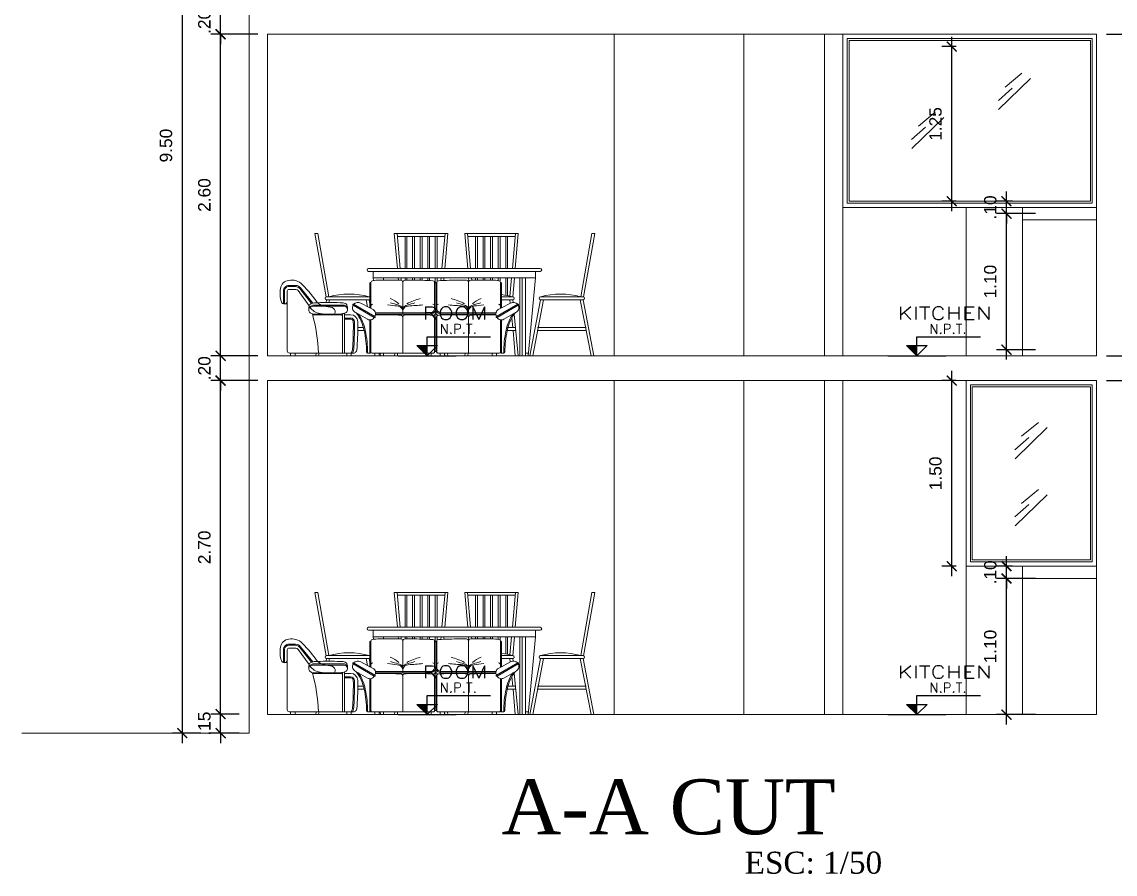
# Model space of a CAD drawing. Header units: millimetres. Extents: x -59 to 123, y 54 to 155.
# Drawn here: x 15.81 to 24.65, y 141.32 to 148.21 of the extents above; entities that cross this region are included whole.
import ezdxf
from ezdxf.enums import TextEntityAlignment as Align

# ---------------------------------------------------------------- set-up
doc = ezdxf.new("R2010")
doc.units = ezdxf.units.MM
doc.linetypes.add('ACAD_ISO02W100', pattern=[15, 12, -3])
doc.linetypes.add('CONTINUA', pattern=[0])
doc.layers.get('0').update_dxf_attribs({"lineweight": 9})
doc.layers.get('Defpoints').update_dxf_attribs({"lineweight": 0})
for name, color, linetype in [('A-COT', 8, 'Continuous'), ('A-TEX 010', 7, 'Continuous'), ('COSS', 9, 'Continuous'), ('TEXTO', 2, 'Continuous')]:
    doc.layers.add(name, color=color, linetype=linetype)
for name, color, linetype, lineweight in [('COTAS', 8, 'Continuous', 5), ('EJES', 6, 'ACAD_ISO02W100', 5), ('murobajo', 7, 'Continuous', 30), ('MUROS', 7, 'Continuous', 80)]:
    doc.layers.add(name, color=color, linetype=linetype, lineweight=lineweight)
doc.styles.add('1000-NOTAS', font='romans.shx', dxfattribs={"height": 2})
doc.styles.add('ROMANS', font='ROMANS.SHX', dxfattribs={"width": 1.35, "height": 0.29})
doc.styles.get("Standard").update_dxf_attribs({"font": 'arial.ttf'})
doc.styles.add('style1', font='arial.ttf', dxfattribs={"height": 0.1})
doc.dimstyles.new('luis1', dxfattribs={"dimtxt": 0.1, "dimasz": 0.08, "dimexe": 0.08, "dimexo": 0.08, "dimgap": 0.08, "dimtad": 2, "dimzin": 4, "dimdsep": 46, "dimtxsty": 'style1', "dimblk": 'ARCHTICK', "dimcen": 2, "dimdle": 0.08, "dimclrd": 256, "dimclre": 256, "dimclrt": 256, "dimadec": 0, "dimazin": 1, "dimtfac": 1, "dimtix": 1, "dimtmove": 0, "dimatfit": 3, "dimfxl": 1, "dimtolj": 1, "dimarcsym": 0})

# ---------------------------------------------------------------- blocks, each defined once
blk = doc.blocks.new('1-2')
for p, q in [((195.9452, 36.9758), (195.9452, 36.7646)), ((196.2023, 36.9758), (196.2023, 36.7203)), ((196.4684, 36.9668), (196.4684, 36.4225)), ((196.4684, 36.9668), (196.4684, 36.4225)), ((196.4684, 36.9668), (196.4684, 36.4225)), ((196.4684, 36.9668), (196.4684, 36.4225)), ((196.7345, 36.9758), (196.7345, 36.7203)), ((196.9915, 36.9758), (196.9915, 36.7646)), ((195.9724, 36.6926), (195.8009, 36.7916)), ((195.9769, 36.7004), (195.8054, 36.7994)), ((196.9599, 36.7004), (197.1313, 36.7994)), ((196.9644, 36.6926), (197.1358, 36.7916)), ((197.6676, 36.8209), (197.6679, 36.8209)), ((197.6676, 36.8164), (197.6693, 36.8164)), ((197.6676, 36.8029), (197.6987, 36.8029)), ((195.9362, 36.4045), (195.9362, 36.6724)), ((196.2023, 36.6973), (196.2023, 36.4045)), ((196.7345, 36.6973), (196.7345, 36.4045)), ((197.0005, 36.4045), (197.0005, 36.6724)), ((197.2048, 36.7149), (197.2048, 36.4045)), ((197.2228, 36.7222), (197.2228, 36.4045)), ((195.9767, 36.4045), (196.0127, 36.4045)), ((196.3964, 36.4045), (196.4324, 36.4045)), ((196.5404, 36.4045), (196.5044, 36.4045)), ((196.9601, 36.4045), (196.9241, 36.4045)), ((197.1508, 36.4045), (197.1868, 36.4045)), ((197.6046, 36.4045), (197.6406, 36.4045))]:
    blk.add_line(p, q)
for points in [[(196.4684, 36.9668, 0.417369), (196.4594, 36.9758, 0.400863), (196.4467, 36.9895, 0.010732), (196.2711, 36.9938), (196.2203, 36.9938, 0.414214), (196.2023, 36.9758, 0.414214), (196.1843, 36.9938), (196.0141, 36.9938, 0.033475), (195.9579, 36.9895, 0.400863), (195.9452, 36.9758, 0.414214), (195.9362, 36.9668), (195.9362, 36.7694), (195.9362, 36.7694), (195.8631, 36.8079, 0.342561), (195.8054, 36.7994, 1), (195.8009, 36.7916, 0.414214), (195.8158, 36.7363), (195.8243, 36.7314, -0.116226), (195.8902, 36.587, -0.053672), (195.9093, 36.4135, 0.413505), (195.9183, 36.4045), (195.9362, 36.4045, 0.414214), (195.9452, 36.4135, 0.414214), (195.9542, 36.4045), (195.9767, 36.4045), (195.9767, 36.382), (196.0127, 36.382), (196.0127, 36.4045), (196.3964, 36.4045), (196.3964, 36.382), (196.4324, 36.382), (196.4324, 36.4045), (196.4504, 36.4045, 0.414214), (196.4594, 36.4135, 0.414214), (196.4684, 36.4225)], [(196.4594, 36.9758), (196.4594, 36.7653, -0.414214), (196.4234, 36.7293), (195.9814, 36.7293)], [(196.4684, 36.9668, -0.417369), (196.4774, 36.9758, -0.400863), (196.4901, 36.9895, -0.010732), (196.6656, 36.9938), (196.7165, 36.9938, -0.414214), (196.7345, 36.9758, -0.414214), (196.7525, 36.9938), (196.9227, 36.9938, -0.033475), (196.9789, 36.9895, -0.400863), (196.9915, 36.9758, -0.414214), (197.0005, 36.9668), (197.0005, 36.7694), (197.0005, 36.7694), (197.0737, 36.8079, -0.342561), (197.1313, 36.7994, -1), (197.1358, 36.7916, -0.414214), (197.121, 36.7363), (197.1125, 36.7314, 0.116226), (197.0466, 36.587, 0.053672), (197.0275, 36.4135, -0.413505), (197.0185, 36.4045), (197.0005, 36.4045, -0.414214), (196.9915, 36.4135, -0.414214), (196.9826, 36.4045), (196.9601, 36.4045), (196.9601, 36.382), (196.9241, 36.382), (196.9241, 36.4045), (196.5404, 36.4045), (196.5404, 36.382), (196.5044, 36.382), (196.5044, 36.4045), (196.4864, 36.4045, -0.414214), (196.4774, 36.4135, -0.414214), (196.4684, 36.4225)], [(196.4774, 36.9758), (196.4774, 36.7653, 0.414214), (196.5134, 36.7293), (196.9554, 36.7293)], [(197.4624, 36.8081), (197.5603, 36.9309, -0.238888), (197.6002, 36.9511), (197.6541, 36.9511, -0.414214), (197.6991, 36.9061), (197.6991, 36.8025)], [(197.4717, 36.8053), (197.5676, 36.9255, -0.238888), (197.6002, 36.9421), (197.6541, 36.9421, -0.414214), (197.6901, 36.9061), (197.6901, 36.8015)], [(197.6676, 36.8221), (197.6676, 36.9061, 0.414214), (197.6541, 36.9196), (197.5996, 36.9196, 0.252449), (197.5808, 36.9095), (197.4922, 36.7862)], [(195.8243, 36.7314), (195.9171, 36.6778, 0.414214), (195.9724, 36.6926, 1), (195.9769, 36.7004, 0.414214), (195.962, 36.7557), (195.9362, 36.7694)], [(195.9823, 36.7203), (196.4234, 36.7203, 0.414214), (196.4684, 36.7653, 0.414214)], [(196.9545, 36.7203), (196.5134, 36.7203, -0.414214), (196.4684, 36.7653, -0.414214)], [(197.1125, 36.7314), (197.0197, 36.6778, -0.414214), (196.9644, 36.6926, -1), (196.9599, 36.7004, -0.414214), (196.9747, 36.7557), (197.0005, 36.7694)], [(197.1814, 36.7574, -0.41896), (197.2048, 36.7914), (197.4602, 36.7914, -0.304208), (197.4939, 36.7601)], [(197.1814, 36.7574, -0.398696), (197.2048, 36.7824), (197.4557, 36.7824, -0.286659), (197.4939, 36.7601)], [(197.4227, 36.8115, -0.0007), (197.4419, 36.8109, -0.082182), (197.4752, 36.8041, -0.198015), (197.4922, 36.7862, -0.070535), (197.4928, 36.7461, -0.128354), (197.4788, 36.7269, -0.165736), (197.4489, 36.7199, -0.017388), (197.2307, 36.7213, -0.068536), (197.2048, 36.7267, -0.068536)], [(197.4227, 36.8115, -0.135396), (197.3706, 36.7858, -0.029798), (197.3051, 36.7725, 0.3264), (197.2805, 36.7334, 0.406695), (197.2989, 36.7186, 0.064089), (197.4151, 36.7265, 0.192058), (197.4922, 36.7862, -0.221057)], [(195.8435, 36.7203, -0.101496), (195.899, 36.5888, -0.05638), (195.9182, 36.4045, 0.194096)], [(196.4594, 36.4135), (196.4594, 36.6969, 0.400863), (196.4467, 36.7106, 0.010732), (196.2711, 36.7149, 0.033475), (196.215, 36.7106, 0.400863), (196.2023, 36.6969, 0.400863), (196.1896, 36.7106, 0.010732), (196.0141, 36.7149, 0.039248), (195.9813, 36.7118)], [(196.4774, 36.4135), (196.4774, 36.6969, -0.400863), (196.4901, 36.7106, -0.010732), (196.6656, 36.7149, -0.033475), (196.7218, 36.7106, -0.400863), (196.7345, 36.6969, -0.400863), (196.7472, 36.7106, -0.010732), (196.9227, 36.7149, -0.039248), (196.9555, 36.7118)], [(197.0933, 36.7203, 0.101496), (197.0378, 36.5888, 0.05638), (197.0185, 36.4045, -0.194096)], [(197.2048, 36.6879), (197.1558, 36.6879, 0.41161), (197.1251, 36.6577, 0.018385), (197.1295, 36.4553, 0.09203), (197.1406, 36.4045, 0.090485)], [(197.2048, 36.6789), (197.1557, 36.6789, 0.411951), (197.1341, 36.6575, 0.018398), (197.1384, 36.4557, 0.099469), (197.1504, 36.4045, 0.092248)], [(197.2228, 36.7059, -0.414214), (197.2318, 36.7149), (197.4628, 36.7149)]]:
    blk.add_lwpolyline(points, format="xyb")
blk.add_lwpolyline([(197.6676, 36.8221, 0.785236), (197.7153, 36.8183, 0.128719), (197.723, 36.9264, 0.363224), (197.6555, 36.9916, 0.103593), (197.5986, 36.9901, 0.123499), (197.5437, 36.9572, 0.034366), (197.4227, 36.8115, 0.028924), (197.2406, 36.8109, 0.057983), (197.209, 36.8092, 0.334258), (197.1827, 36.7847, 0.115134), (197.1814, 36.7574, 0.162373), (197.1911, 36.7328, 0.038968), (197.2048, 36.7267), (197.2048, 36.7149), (197.1558, 36.7149, 0.411124), (197.0981, 36.658, 0.022874), (197.1034, 36.4541, 0.082063), (197.1095, 36.42, 0.224217), (197.128, 36.4045), (197.1508, 36.4045), (197.1508, 36.382), (197.1868, 36.382), (197.1868, 36.4045), (197.6046, 36.4045), (197.6046, 36.382), (197.6406, 36.382), (197.6406, 36.4045), (197.6496, 36.4045, 0.414214), (197.6676, 36.4225)], format="xyb", close=True)
for points in [[(195.9452, 36.6732), (195.9452, 36.4135)], [(196.9915, 36.6732), (196.9915, 36.4135)]]:
    blk.add_lwpolyline(points)
for centre, radius, start, end in [((195.9605, 36.7848), 0.0153, 94.41625, 185.92253), ((196.2523, 37.8305), 1.0496, 260.54858, 264.85513), ((196.0322, 36.6541), 0.2032, 47.20174, 70.19455), ((196.4951, 38.0434), 1.2927, 252.39199, 255.26195), ((196.1544, 36.7336), 0.0518, 22.21119, 85.76576), ((196.1573, 36.7407), 0.0532, 32.29054, 80.35449), ((196.2475, 36.7405), 0.0532, 99.3935, 147.45745), ((196.2504, 36.7333), 0.0518, 93.98223, 157.5368), ((196.4385, 36.4344), 0.4212, 102.95682, 118.91273), ((195.9155, 38.0447), 1.2927, 284.48604, 287.356), ((196.1125, 39.1493), 2.3681, 273.25038, 276.11734), ((196.4441, 36.7848), 0.0153, 354.07747, 85.58375), ((196.4927, 36.7848), 0.0153, 94.41625, 185.92253), ((196.8242, 39.1493), 2.3681, 263.88266, 266.74962), ((196.4983, 36.4344), 0.4212, 61.08727, 77.04318), ((197.0213, 38.0447), 1.2927, 252.644, 255.51396), ((196.6864, 36.7333), 0.0518, 22.4632, 86.01777), ((196.6893, 36.7405), 0.0532, 32.54255, 80.6065), ((196.7795, 36.7407), 0.0532, 99.64551, 147.70946), ((196.7824, 36.7336), 0.0518, 94.23424, 157.78881), ((196.9046, 36.6541), 0.2032, 109.80545, 132.79826), ((196.4417, 38.0434), 1.2927, 284.73805, 287.60801), ((196.6845, 37.8305), 1.0496, 275.14487, 279.45142), ((196.9763, 36.7848), 0.0153, 354.07747, 85.58375), ((196.4029, 36.7613), 0.0728, 313.5064, 334.10328), ((196.5339, 36.7613), 0.0728, 205.89672, 226.4936), ((198.8947, 36.3417), 1.4797, 165.15093, 177.56728)]:
    blk.add_arc(centre, radius, start, end)
blk = doc.blocks.new('NIVEL-CORTE-()')
at = {"color": 1}
for p, q in [((0, 0), (0, 3.93)), ((0, 3.93), (13.03, 3.93)), ((-5.95, 0), (5.95, 0))]:
    blk.add_line(p, q, dxfattribs=at)
blk.add_lwpolyline([(-2.1, 2.1), (2.1, 2.1), (0, 0), (-2.1, 2.1)], dxfattribs=at)
blk.add_solid([(0, 0), (0, 2.1), (-2.1, 2.1)], dxfattribs=at)
at = {"color": 7, "style": '1000-NOTAS'}
blk.add_attdef('ADFADFAFA', text='', height=2, dxfattribs=at).set_placement((6.39, 3.94), align=Align.BOTTOM_CENTER)
blk = doc.blocks.new('_ArchTick')
at = {"color": 0, "linetype": 'ByBlock', "const_width": 0.15}
blk.add_lwpolyline([(-0.5, -0.5), (0.5, 0.5)], dxfattribs=at)
blk = doc.blocks.new('*D1148')
at = {"layer": 'Defpoints', "color": 0, "linetype": 'CONTINUA', "transparency": 16777216}
for p in [(17.4193, 142.6128), (17.6494, 142.6128), (17.6494, 142.459)]:
    blk.add_point(p, dxfattribs=at)
at = {"layer": 'EJES', "linetype": 'CONTINUA', "lineweight": -2, "transparency": 16777216}
for p, q in [((17.4193, 142.6128), (17.4193, 142.6928)), ((17.5694, 142.6128), (17.3393, 142.6128)), ((17.4193, 142.459), (17.4193, 142.6128)), ((17.5694, 142.459), (17.3393, 142.459)), ((17.4193, 142.459), (17.4193, 142.379))]:
    blk.add_line(p, q, dxfattribs=at)
at = {"layer": 'EJES', "linetype": 'CONTINUA', "lineweight": -2, "transparency": 16777216, "xscale": 0.08, "yscale": 0.08, "zscale": 0.08}
for p, rotation in [((17.4193, 142.6128), 270), ((17.4193, 142.459), 90)]:
    blk.add_blockref('_ArchTick', p, dxfattribs=dict(at, rotation=rotation))
at = {"layer": 'EJES', "linetype": 'CONTINUA', "lineweight": 5, "transparency": 16777216, "insert": (17.2883, 142.5359), "char_height": 0.1, "attachment_point": 5, "rotation": 90, "style": 'style1'}
blk.add_mtext('\\A1;.15', dxfattribs=at)
blk = doc.blocks.new('*D1149')
at = {"layer": 'Defpoints', "color": 0, "linetype": 'CONTINUA', "transparency": 16777216}
for p in [(17.4193, 145.309), (17.7994, 145.309), (17.6494, 142.6128)]:
    blk.add_point(p, dxfattribs=at)
at = {"layer": 'EJES', "linetype": 'CONTINUA', "lineweight": -2, "transparency": 16777216}
for p, q in [((17.4193, 142.5328), (17.4193, 145.389)), ((17.7194, 145.309), (17.3393, 145.309)), ((17.5694, 142.6128), (17.3393, 142.6128))]:
    blk.add_line(p, q, dxfattribs=at)
at = {"layer": 'EJES', "linetype": 'CONTINUA', "lineweight": -2, "transparency": 16777216, "xscale": 0.08, "yscale": 0.08, "zscale": 0.08}
for p, rotation in [((17.4193, 145.309), 90), ((17.4193, 142.6128), 270)]:
    blk.add_blockref('_ArchTick', p, dxfattribs=dict(at, rotation=rotation))
at = {"layer": 'EJES', "linetype": 'CONTINUA', "lineweight": 5, "transparency": 16777216, "insert": (17.2883, 143.9609), "char_height": 0.1, "attachment_point": 5, "rotation": 90, "style": 'style1'}
blk.add_mtext('\\A1;2.70', dxfattribs=at)
blk = doc.blocks.new('*D1150')
at = {"layer": 'Defpoints', "color": 0, "linetype": 'CONTINUA', "transparency": 16777216}
for p in [(17.4193, 145.509), (17.7994, 145.509), (17.7994, 145.309)]:
    blk.add_point(p, dxfattribs=at)
at = {"layer": 'EJES', "linetype": 'CONTINUA', "lineweight": -2, "transparency": 16777216}
for p, q in [((17.4193, 145.509), (17.4193, 145.589)), ((17.7194, 145.509), (17.3393, 145.509)), ((17.4193, 145.309), (17.4193, 145.509)), ((17.7194, 145.309), (17.3393, 145.309)), ((17.4193, 145.309), (17.4193, 145.229))]:
    blk.add_line(p, q, dxfattribs=at)
at = {"layer": 'EJES', "linetype": 'CONTINUA', "lineweight": -2, "transparency": 16777216, "xscale": 0.08, "yscale": 0.08, "zscale": 0.08}
for p, rotation in [((17.4193, 145.509), 270), ((17.4193, 145.309), 90)]:
    blk.add_blockref('_ArchTick', p, dxfattribs=dict(at, rotation=rotation))
at = {"layer": 'EJES', "linetype": 'CONTINUA', "lineweight": 5, "transparency": 16777216, "insert": (17.2883, 145.409), "char_height": 0.1, "attachment_point": 5, "rotation": 90, "style": 'style1'}
blk.add_mtext('\\A1;.20', dxfattribs=at)
blk = doc.blocks.new('*D1151')
at = {"layer": 'Defpoints', "color": 0, "linetype": 'CONTINUA', "transparency": 16777216}
for p in [(17.4193, 148.109), (17.7994, 148.109), (17.7994, 145.509)]:
    blk.add_point(p, dxfattribs=at)
at = {"layer": 'EJES', "linetype": 'CONTINUA', "lineweight": -2, "transparency": 16777216}
for p, q in [((17.4193, 145.429), (17.4193, 148.189)), ((17.7194, 148.109), (17.3393, 148.109)), ((17.7194, 145.509), (17.3393, 145.509))]:
    blk.add_line(p, q, dxfattribs=at)
at = {"layer": 'EJES', "linetype": 'CONTINUA', "lineweight": -2, "transparency": 16777216, "xscale": 0.08, "yscale": 0.08, "zscale": 0.08}
for p, rotation in [((17.4193, 148.109), 90), ((17.4193, 145.509), 270)]:
    blk.add_blockref('_ArchTick', p, dxfattribs=dict(at, rotation=rotation))
at = {"layer": 'EJES', "linetype": 'CONTINUA', "lineweight": 5, "transparency": 16777216, "insert": (17.2883, 146.809), "char_height": 0.1, "attachment_point": 5, "rotation": 90, "style": 'style1'}
blk.add_mtext('\\A1;2.60', dxfattribs=at)
blk = doc.blocks.new('*D1152')
at = {"layer": 'Defpoints', "color": 0, "linetype": 'CONTINUA', "transparency": 16777216}
for p in [(17.4193, 148.309), (17.7994, 148.309), (17.7994, 148.109)]:
    blk.add_point(p, dxfattribs=at)
at = {"layer": 'EJES', "linetype": 'CONTINUA', "lineweight": -2, "transparency": 16777216}
for p, q in [((17.4193, 148.309), (17.4193, 148.389)), ((17.7194, 148.309), (17.3393, 148.309)), ((17.4193, 148.109), (17.4193, 148.309)), ((17.7194, 148.109), (17.3393, 148.109)), ((17.4193, 148.109), (17.4193, 148.029))]:
    blk.add_line(p, q, dxfattribs=at)
at = {"layer": 'EJES', "linetype": 'CONTINUA', "lineweight": -2, "transparency": 16777216, "xscale": 0.08, "yscale": 0.08, "zscale": 0.08}
for p, rotation in [((17.4193, 148.309), 270), ((17.4193, 148.109), 90)]:
    blk.add_blockref('_ArchTick', p, dxfattribs=dict(at, rotation=rotation))
at = {"layer": 'EJES', "linetype": 'CONTINUA', "lineweight": 5, "transparency": 16777216, "insert": (17.2883, 148.209), "char_height": 0.1, "attachment_point": 5, "rotation": 90, "style": 'style1'}
blk.add_mtext('\\A1;.20', dxfattribs=at)
blk = doc.blocks.new('*D1140')
at = {"layer": 'Defpoints', "color": 0, "linetype": 'CONTINUA', "transparency": 16777216}
for p in [(17.4893, 151.959), (17.1093, 142.459), (17.3393, 142.459)]:
    blk.add_point(p, dxfattribs=at)
at = {"layer": 'EJES', "linetype": 'CONTINUA', "lineweight": -2, "transparency": 16777216}
for p, q in [((17.1093, 152.039), (17.1093, 142.379)), ((17.4093, 151.959), (17.0293, 151.959)), ((17.2593, 142.459), (17.0293, 142.459))]:
    blk.add_line(p, q, dxfattribs=at)
at = {"layer": 'EJES', "linetype": 'CONTINUA', "lineweight": -2, "transparency": 16777216, "xscale": 0.08, "yscale": 0.08, "zscale": 0.08}
for p, rotation in [((17.1093, 151.959), 90), ((17.1093, 142.459), 270)]:
    blk.add_blockref('_ArchTick', p, dxfattribs=dict(at, rotation=rotation))
at = {"layer": 'EJES', "linetype": 'CONTINUA', "lineweight": 5, "transparency": 16777216, "insert": (16.9782, 147.209), "char_height": 0.1, "attachment_point": 5, "rotation": 90, "style": 'style1'}
blk.add_mtext('\\A1;9.50', dxfattribs=at)
blk = doc.blocks.new('*D1157')
at = {"layer": 'Defpoints', "color": 0, "linetype": 'CONTINUA', "transparency": 16777216}
for p in [(24.4994, 145.309), (24.8735, 145.309), (24.6494, 142.609)]:
    blk.add_point(p, dxfattribs=at)
at = {"layer": 'EJES', "linetype": 'CONTINUA', "lineweight": -2, "transparency": 16777216}
for p, q in [((24.8735, 142.529), (24.8735, 145.389)), ((24.5794, 145.309), (24.9535, 145.309)), ((24.7294, 142.609), (24.9535, 142.609))]:
    blk.add_line(p, q, dxfattribs=at)
at = {"layer": 'EJES', "linetype": 'CONTINUA', "lineweight": -2, "transparency": 16777216, "xscale": 0.08, "yscale": 0.08, "zscale": 0.08}
for p, rotation in [((24.8735, 145.309), 90), ((24.8735, 142.609), 270)]:
    blk.add_blockref('_ArchTick', p, dxfattribs=dict(at, rotation=rotation))
at = {"layer": 'EJES', "linetype": 'CONTINUA', "lineweight": 5, "transparency": 16777216, "insert": (25.0046, 143.959), "char_height": 0.1, "attachment_point": 5, "rotation": 90, "style": 'style1'}
blk.add_mtext('\\A1;2.70', dxfattribs=at)
blk = doc.blocks.new('*D1158')
at = {"layer": 'Defpoints', "color": 0, "linetype": 'CONTINUA', "transparency": 16777216}
for p in [(24.4994, 145.509), (24.8735, 145.509), (24.4994, 145.309)]:
    blk.add_point(p, dxfattribs=at)
at = {"layer": 'EJES', "linetype": 'CONTINUA', "lineweight": -2, "transparency": 16777216}
for p, q in [((24.8735, 145.509), (24.8735, 145.589)), ((24.5794, 145.509), (24.9535, 145.509)), ((24.8735, 145.309), (24.8735, 145.509)), ((24.5794, 145.309), (24.9535, 145.309)), ((24.8735, 145.309), (24.8735, 145.229))]:
    blk.add_line(p, q, dxfattribs=at)
at = {"layer": 'EJES', "linetype": 'CONTINUA', "lineweight": -2, "transparency": 16777216, "xscale": 0.08, "yscale": 0.08, "zscale": 0.08}
for p, rotation in [((24.8735, 145.509), 270), ((24.8735, 145.309), 90)]:
    blk.add_blockref('_ArchTick', p, dxfattribs=dict(at, rotation=rotation))
at = {"layer": 'EJES', "linetype": 'CONTINUA', "lineweight": 5, "transparency": 16777216, "insert": (25.0046, 145.409), "char_height": 0.1, "attachment_point": 5, "rotation": 90, "style": 'style1'}
blk.add_mtext('\\A1;.20', dxfattribs=at)
blk = doc.blocks.new('*D1159')
at = {"layer": 'Defpoints', "color": 0, "linetype": 'CONTINUA', "transparency": 16777216}
for p in [(24.4994, 148.109), (24.8735, 148.109), (24.4994, 145.509)]:
    blk.add_point(p, dxfattribs=at)
at = {"layer": 'EJES', "linetype": 'CONTINUA', "lineweight": -2, "transparency": 16777216}
for p, q in [((24.8735, 145.429), (24.8735, 148.189)), ((24.5794, 148.109), (24.9535, 148.109)), ((24.5794, 145.509), (24.9535, 145.509))]:
    blk.add_line(p, q, dxfattribs=at)
at = {"layer": 'EJES', "linetype": 'CONTINUA', "lineweight": -2, "transparency": 16777216, "xscale": 0.08, "yscale": 0.08, "zscale": 0.08}
for p, rotation in [((24.8735, 148.109), 90), ((24.8735, 145.509), 270)]:
    blk.add_blockref('_ArchTick', p, dxfattribs=dict(at, rotation=rotation))
at = {"layer": 'EJES', "linetype": 'CONTINUA', "lineweight": 5, "transparency": 16777216, "insert": (25.0046, 146.809), "char_height": 0.1, "attachment_point": 5, "rotation": 90, "style": 'style1'}
blk.add_mtext('\\A1;2.60', dxfattribs=at)
blk = doc.blocks.new('*D1160')
at = {"layer": 'Defpoints', "color": 0, "linetype": 'CONTINUA', "transparency": 16777216}
for p in [(24.4994, 148.309), (24.8735, 148.309), (24.4994, 148.109)]:
    blk.add_point(p, dxfattribs=at)
at = {"layer": 'EJES', "linetype": 'CONTINUA', "lineweight": -2, "transparency": 16777216}
for p, q in [((24.8735, 148.309), (24.8735, 148.389)), ((24.5794, 148.309), (24.9535, 148.309)), ((24.8735, 148.109), (24.8735, 148.309)), ((24.5794, 148.109), (24.9535, 148.109)), ((24.8735, 148.109), (24.8735, 148.029))]:
    blk.add_line(p, q, dxfattribs=at)
at = {"layer": 'EJES', "linetype": 'CONTINUA', "lineweight": -2, "transparency": 16777216, "xscale": 0.08, "yscale": 0.08, "zscale": 0.08}
for p, rotation in [((24.8735, 148.309), 270), ((24.8735, 148.109), 90)]:
    blk.add_blockref('_ArchTick', p, dxfattribs=dict(at, rotation=rotation))
at = {"layer": 'EJES', "linetype": 'CONTINUA', "lineweight": 5, "transparency": 16777216, "insert": (25.0046, 148.209), "char_height": 0.1, "attachment_point": 5, "rotation": 90, "style": 'style1'}
blk.add_mtext('\\A1;.20', dxfattribs=at)
blk = doc.blocks.new('*D1164')
at = {"layer": 'Defpoints', "color": 0, "linetype": 'CONTINUA', "transparency": 16777216}
for p in [(23.7714, 143.709), (24.0855, 143.709), (24.0855, 142.609)]:
    blk.add_point(p, dxfattribs=at)
at = {"layer": 'EJES', "linetype": 'CONTINUA', "lineweight": -2, "transparency": 16777216}
for p, q in [((23.7714, 142.529), (23.7714, 143.789)), ((24.0055, 143.709), (23.6914, 143.709)), ((24.0055, 142.609), (23.6914, 142.609))]:
    blk.add_line(p, q, dxfattribs=at)
at = {"layer": 'EJES', "linetype": 'CONTINUA', "lineweight": -2, "transparency": 16777216, "xscale": 0.08, "yscale": 0.08, "zscale": 0.08}
for p, rotation in [((23.7714, 143.709), 90), ((23.7714, 142.609), 270)]:
    blk.add_blockref('_ArchTick', p, dxfattribs=dict(at, rotation=rotation))
at = {"layer": 'EJES', "linetype": 'CONTINUA', "lineweight": 5, "transparency": 16777216, "insert": (23.6404, 143.159), "char_height": 0.1, "attachment_point": 5, "rotation": 90, "style": 'style1'}
blk.add_mtext('\\A1;1.10', dxfattribs=at)
blk = doc.blocks.new('*D1165')
at = {"layer": 'Defpoints', "color": 0, "linetype": 'CONTINUA', "transparency": 16777216}
for p in [(23.7714, 143.809), (23.8994, 143.809), (24.0855, 143.709)]:
    blk.add_point(p, dxfattribs=at)
at = {"layer": 'EJES', "linetype": 'CONTINUA', "lineweight": -2, "transparency": 16777216}
for p, q in [((23.7714, 143.809), (23.7714, 143.889)), ((23.8194, 143.809), (23.6914, 143.809)), ((23.7714, 143.709), (23.7714, 143.809)), ((24.0055, 143.709), (23.6914, 143.709)), ((23.7714, 143.709), (23.7714, 143.629))]:
    blk.add_line(p, q, dxfattribs=at)
at = {"layer": 'EJES', "linetype": 'CONTINUA', "lineweight": -2, "transparency": 16777216, "xscale": 0.08, "yscale": 0.08, "zscale": 0.08}
for p, rotation in [((23.7714, 143.809), 270), ((23.7714, 143.709), 90)]:
    blk.add_blockref('_ArchTick', p, dxfattribs=dict(at, rotation=rotation))
at = {"layer": 'EJES', "linetype": 'CONTINUA', "lineweight": 5, "transparency": 16777216, "insert": (23.6404, 143.759), "char_height": 0.1, "attachment_point": 5, "rotation": 90, "style": 'style1'}
blk.add_mtext('\\A1;.10', dxfattribs=at)
blk = doc.blocks.new('*D1166')
at = {"layer": 'Defpoints', "color": 0, "linetype": 'CONTINUA', "transparency": 16777216}
for p in [(23.3288, 145.309), (23.4444, 145.309), (23.4444, 143.809)]:
    blk.add_point(p, dxfattribs=at)
at = {"layer": 'EJES', "linetype": 'CONTINUA', "lineweight": -2, "transparency": 16777216}
for p, q in [((23.3288, 143.729), (23.3288, 145.389)), ((23.3644, 145.309), (23.2488, 145.309)), ((23.3644, 143.809), (23.2488, 143.809))]:
    blk.add_line(p, q, dxfattribs=at)
at = {"layer": 'EJES', "linetype": 'CONTINUA', "lineweight": -2, "transparency": 16777216, "xscale": 0.08, "yscale": 0.08, "zscale": 0.08}
for p, rotation in [((23.3288, 145.309), 90), ((23.3288, 143.809), 270)]:
    blk.add_blockref('_ArchTick', p, dxfattribs=dict(at, rotation=rotation))
at = {"layer": 'EJES', "linetype": 'CONTINUA', "lineweight": 5, "transparency": 16777216, "insert": (23.1978, 144.559), "char_height": 0.1, "attachment_point": 5, "rotation": 90, "style": 'style1'}
blk.add_mtext('\\A1;1.50', dxfattribs=at)
blk = doc.blocks.new('*D1142')
at = {"layer": 'Defpoints', "color": 0, "linetype": 'CONTINUA', "transparency": 16777216}
for p in [(23.7714, 146.659), (24.0855, 146.659), (24.0855, 145.559)]:
    blk.add_point(p, dxfattribs=at)
at = {"layer": 'EJES', "linetype": 'CONTINUA', "lineweight": -2, "transparency": 16777216}
for p, q in [((23.7714, 145.479), (23.7714, 146.739)), ((24.0055, 146.659), (23.6914, 146.659)), ((24.0055, 145.559), (23.6914, 145.559))]:
    blk.add_line(p, q, dxfattribs=at)
at = {"layer": 'EJES', "linetype": 'CONTINUA', "lineweight": -2, "transparency": 16777216, "xscale": 0.08, "yscale": 0.08, "zscale": 0.08}
for p, rotation in [((23.7714, 146.659), 90), ((23.7714, 145.559), 270)]:
    blk.add_blockref('_ArchTick', p, dxfattribs=dict(at, rotation=rotation))
at = {"layer": 'EJES', "linetype": 'CONTINUA', "lineweight": 5, "transparency": 16777216, "insert": (23.6404, 146.109), "char_height": 0.1, "attachment_point": 5, "rotation": 90, "style": 'style1'}
blk.add_mtext('\\A1;1.10', dxfattribs=at)
blk = doc.blocks.new('*D1143')
at = {"layer": 'Defpoints', "color": 0, "linetype": 'CONTINUA', "transparency": 16777216}
for p in [(23.7714, 146.759), (23.8994, 146.759), (24.0855, 146.659)]:
    blk.add_point(p, dxfattribs=at)
at = {"layer": 'EJES', "linetype": 'CONTINUA', "lineweight": -2, "transparency": 16777216}
for p, q in [((23.7714, 146.759), (23.7714, 146.839)), ((23.8194, 146.759), (23.6914, 146.759)), ((23.7714, 146.659), (23.7714, 146.759)), ((24.0055, 146.659), (23.6914, 146.659)), ((23.7714, 146.659), (23.7714, 146.579))]:
    blk.add_line(p, q, dxfattribs=at)
at = {"layer": 'EJES', "linetype": 'CONTINUA', "lineweight": -2, "transparency": 16777216, "xscale": 0.08, "yscale": 0.08, "zscale": 0.08}
for p, rotation in [((23.7714, 146.759), 270), ((23.7714, 146.659), 90)]:
    blk.add_blockref('_ArchTick', p, dxfattribs=dict(at, rotation=rotation))
at = {"layer": 'EJES', "linetype": 'CONTINUA', "lineweight": 5, "transparency": 16777216, "insert": (23.6404, 146.709), "char_height": 0.1, "attachment_point": 5, "rotation": 90, "style": 'style1'}
blk.add_mtext('\\A1;.10', dxfattribs=at)
blk = doc.blocks.new('*D1144')
at = {"layer": 'Defpoints', "color": 0, "linetype": 'CONTINUA', "transparency": 16777216}
for p in [(23.3288, 148.009), (23.4444, 148.009), (23.4444, 146.759)]:
    blk.add_point(p, dxfattribs=at)
at = {"layer": 'EJES', "linetype": 'CONTINUA', "lineweight": -2, "transparency": 16777216}
for p, q in [((23.3288, 146.679), (23.3288, 148.089)), ((23.3644, 148.009), (23.2488, 148.009)), ((23.3644, 146.759), (23.2488, 146.759))]:
    blk.add_line(p, q, dxfattribs=at)
at = {"layer": 'EJES', "linetype": 'CONTINUA', "lineweight": -2, "transparency": 16777216, "xscale": 0.08, "yscale": 0.08, "zscale": 0.08}
for p, rotation in [((23.3288, 148.009), 90), ((23.3288, 146.759), 270)]:
    blk.add_blockref('_ArchTick', p, dxfattribs=dict(at, rotation=rotation))
at = {"layer": 'EJES', "linetype": 'CONTINUA', "lineweight": 5, "transparency": 16777216, "insert": (23.1978, 147.384), "char_height": 0.1, "attachment_point": 5, "rotation": 90, "style": 'style1'}
blk.add_mtext('\\A1;1.25', dxfattribs=at)

msp = doc.modelspace()

# ---------------------------------------------------------------- linework, layer by layer
at = {"layer": 'A-COT', "color": 7, "lineweight": 5}
for p, q in [((20.5994, 145.509), (20.5994, 148.109)), ((21.6494, 145.509), (21.6494, 148.109)), ((22.2994, 148.109), (22.2994, 145.509)), ((22.4494, 148.109), (22.4494, 145.509)), ((23.7078, 147.4995), (23.9652, 147.7523)), ((23.7597, 147.681), (23.896, 147.7934)), ((23.7056, 147.573), (23.8181, 147.6724)), ((23.0068, 147.1841), (23.2642, 147.4369)), ((23.0587, 147.3656), (23.195, 147.478)), ((23.0046, 147.2576), (23.1171, 147.357)), ((23.4444, 146.709), (23.4444, 145.509)), ((20.5994, 142.609), (20.5994, 145.309)), ((21.6494, 142.609), (21.6494, 145.309)), ((22.2994, 145.309), (22.2994, 142.609)), ((22.4494, 145.309), (22.4494, 142.609)), ((23.4444, 145.059), (23.4444, 142.609)), ((23.8419, 144.6772), (24.0994, 144.93)), ((23.8938, 144.8587), (24.0301, 144.9711)), ((23.8398, 144.7507), (23.9522, 144.8501)), ((23.8938, 144.3156), (24.0301, 144.428)), ((23.8398, 144.2076), (23.9522, 144.307)), ((23.8419, 144.1341), (24.0994, 144.3869))]:
    msp.add_line(p, q, dxfattribs=at)
for points in [[(24.4994, 146.709), (22.4494, 146.709), (22.4494, 148.109), (24.4994, 148.109)], [(24.4644, 146.744), (22.4844, 146.744), (22.4844, 148.074), (24.4644, 148.074)], [(24.4494, 146.759), (22.4994, 146.759), (22.4994, 148.059), (24.4494, 148.059)], [(24.4994, 143.809), (23.4444, 143.809), (23.4444, 145.309), (24.4994, 145.309)], [(24.4644, 143.844), (23.4794, 143.844), (23.4794, 145.274), (24.4644, 145.274)], [(24.4494, 143.859), (23.4944, 143.859), (23.4944, 145.259), (24.4494, 145.259)]]:
    msp.add_lwpolyline(points, close=True, dxfattribs=at)
for points in [[(23.8994, 146.709), (23.8994, 145.509)], [(23.8994, 143.809), (23.8994, 142.609)]]:
    msp.add_lwpolyline(points, dxfattribs=at)
at = {"layer": 'COSS', "color": 7, "lineweight": 5}
for p, q in [((19.2298, 145.5315), (19.2318, 145.509)), ((19.2548, 145.509), (19.2318, 145.509)), ((19.2526, 145.5315), (19.2548, 145.509)), ((19.3961, 145.5315), (19.394, 145.509)), ((19.4169, 145.509), (19.394, 145.509)), ((19.2298, 142.6315), (19.2318, 142.609)), ((19.2526, 142.6315), (19.2548, 142.609)), ((19.3961, 142.6315), (19.394, 142.609)), ((19.2548, 142.609), (19.2318, 142.609)), ((19.4169, 142.609), (19.394, 142.609))]:
    msp.add_line(p, q, dxfattribs=at)
at = {"layer": 'COTAS', "color": 7, "lineweight": 5}
for p, q in [((18.1819, 146.4972), (18.2051, 146.4972)), ((18.2721, 145.9853), (18.1819, 146.4972)), ((18.2953, 145.986), (18.2051, 146.4972)), ((18.8481, 146.2149), (18.8234, 146.4972)), ((19.2561, 146.4972), (18.8234, 146.4972)), ((18.871, 146.2149), (18.8463, 146.4972)), ((19.2311, 146.4743), (18.8484, 146.4743)), ((18.9101, 146.2149), (18.9101, 146.4743)), ((18.9253, 146.2149), (18.9253, 146.4743)), ((18.9711, 146.2149), (18.9711, 146.4743)), ((18.9863, 146.2149), (18.9863, 146.4743)), ((19.0321, 146.2149), (19.0321, 146.4743)), ((19.0474, 146.2149), (19.0474, 146.4743)), ((19.0931, 146.2149), (19.0931, 146.4743)), ((19.1084, 146.2149), (19.1084, 146.4743)), ((19.1542, 146.2149), (19.1542, 146.4743)), ((19.1694, 146.2149), (19.1694, 146.4743)), ((19.2084, 146.2149), (19.2331, 146.4972)), ((19.2314, 146.2149), (19.2561, 146.4972)), ((19.8254, 146.4972), (19.3926, 146.4972)), ((19.4173, 146.2149), (19.3926, 146.4972)), ((19.4403, 146.2149), (19.4156, 146.4972)), ((19.8004, 146.4743), (19.4176, 146.4743)), ((19.4793, 146.2149), (19.4793, 146.4743)), ((19.4946, 146.2149), (19.4946, 146.4743)), ((19.5403, 146.2149), (19.5403, 146.4743)), ((19.5556, 146.2149), (19.5556, 146.4743)), ((19.6014, 146.2149), (19.6014, 146.4743)), ((19.6166, 146.2149), (19.6166, 146.4743)), ((19.6624, 146.2149), (19.6624, 146.4743)), ((19.6777, 146.2149), (19.6777, 146.4743)), ((19.7234, 146.2149), (19.7234, 146.4743)), ((19.7387, 146.2149), (19.7387, 146.4743)), ((19.7777, 146.2149), (19.8024, 146.4972)), ((19.8007, 146.2149), (19.8254, 146.4972)), ((20.3299, 145.986), (20.42, 146.4972)), ((20.353, 145.9853), (20.4432, 146.4972)), ((20.4432, 146.4972), (20.42, 146.4972)), ((18.6152, 146.2149), (20.0031, 146.2149)), ((18.6152, 146.192), (20.0031, 146.192)), ((18.6534, 146.1386), (18.6534, 146.192)), ((18.871, 146.2149), (18.9101, 146.2149)), ((18.9253, 146.2149), (18.9711, 146.2149)), ((18.9863, 146.2149), (19.0321, 146.2149)), ((19.0474, 146.2149), (19.0931, 146.2149)), ((19.1084, 146.2149), (19.1542, 146.2149)), ((19.1694, 146.2149), (19.2084, 146.2149)), ((19.9649, 146.1386), (19.9649, 146.192)), ((18.6534, 146.1386), (19.9649, 146.1386)), ((18.6534, 146.1386), (18.6553, 146.1176)), ((18.735, 146.1208), (18.735, 146.1386)), ((18.8563, 146.1208), (18.8547, 146.1386)), ((18.8794, 146.1198), (18.8777, 146.1386)), ((18.8777, 146.1386), (18.9101, 146.1386)), ((18.9101, 146.1208), (18.9101, 146.1386)), ((18.9253, 146.1208), (18.9253, 146.1386)), ((18.9253, 146.1386), (18.9711, 146.1386)), ((18.9711, 146.1207), (18.9711, 146.1386)), ((18.9863, 146.1206), (18.9863, 146.1386)), ((18.9863, 146.1386), (19.0321, 146.1386)), ((19.0321, 146.1199), (19.0321, 146.1386)), ((19.0474, 146.1196), (19.0474, 146.1386)), ((19.0474, 146.1386), (19.0931, 146.1386)), ((19.0931, 146.1182), (19.0931, 146.1386)), ((19.1084, 146.1176), (19.1084, 146.1386)), ((19.1084, 146.1386), (19.1542, 146.1386)), ((19.1542, 146.1009), (19.1542, 146.1386)), ((19.1694, 146.1112), (19.1694, 146.1386)), ((19.1694, 146.1386), (19.2018, 146.1386)), ((19.1999, 146.1173), (19.2018, 146.1386)), ((19.223, 146.1182), (19.2247, 146.1386)), ((19.4263, 146.1121), (19.424, 146.1386)), ((19.4485, 146.1208), (19.447, 146.1386)), ((19.4793, 146.1208), (19.4793, 146.1386)), ((19.4946, 146.1208), (19.4946, 146.1386)), ((19.5403, 146.1208), (19.5403, 146.1386)), ((19.5556, 146.1208), (19.5556, 146.1386)), ((19.6014, 146.1208), (19.6014, 146.1386)), ((19.6166, 146.1207), (19.6166, 146.1386)), ((19.6624, 146.1172), (19.6624, 146.1386)), ((19.6777, 146.1116), (19.6777, 146.1386)), ((19.7234, 145.9989), (19.7234, 146.1386)), ((19.7387, 145.996), (19.7387, 146.1386)), ((19.7582, 145.9917), (19.771, 146.1386)), ((19.7807, 145.986), (19.794, 146.1386)), ((19.837, 146.1386), (19.837, 145.509)), ((19.857, 146.1386), (19.857, 145.509)), ((19.8833, 145.509), (19.8833, 146.1386)), ((19.9649, 146.1386), (19.9062, 145.509)), ((18.276, 145.986), (18.6193, 145.986)), ((19.7807, 145.986), (19.6898, 145.986)), ((20.3491, 145.986), (20.0058, 145.986)), ((18.276, 145.9631), (18.2717, 145.9407)), ((18.276, 145.9631), (18.6193, 145.9631)), ((18.2993, 145.9631), (18.295, 145.9408)), ((18.5961, 145.9631), (18.6071, 145.906)), ((18.6193, 145.9631), (18.6255, 145.9314)), ((19.7807, 145.9631), (19.6898, 145.9631)), ((19.7577, 145.9631), (19.7607, 145.9338)), ((19.7807, 145.9631), (19.7828, 145.9409)), ((20.0058, 145.9631), (19.9183, 145.509)), ((20.029, 145.9631), (19.9416, 145.509)), ((20.3491, 145.9631), (20.0058, 145.9631)), ((20.3258, 145.9631), (20.4133, 145.509)), ((20.3491, 145.9631), (20.4365, 145.509)), ((19.773, 145.815), (19.781, 145.7379)), ((19.7919, 145.8451), (19.824, 145.509)), ((18.5282, 145.715), (18.5792, 145.715)), ((18.5284, 145.7379), (18.5738, 145.7379)), ((19.7269, 145.715), (19.806, 145.715)), ((19.7322, 145.7379), (19.804, 145.7379)), ((19.783, 145.715), (19.8011, 145.509)), ((19.9779, 145.715), (20.3769, 145.715)), ((19.9819, 145.7379), (20.3729, 145.7379)), ((18.1929, 145.5315), (18.1886, 145.509)), ((18.1886, 145.509), (18.2118, 145.509)), ((18.2162, 145.5315), (18.2118, 145.509)), ((18.6835, 145.509), (18.7068, 145.509)), ((18.71, 145.5315), (18.7121, 145.509)), ((18.7121, 145.5319), (18.735, 145.5319)), ((18.7121, 145.509), (18.735, 145.509)), ((18.735, 145.509), (18.735, 145.5315)), ((18.8269, 145.5315), (18.8247, 145.509)), ((18.8477, 145.509), (18.8247, 145.509)), ((18.8497, 145.5315), (18.8477, 145.509)), ((19.4189, 145.5315), (19.4169, 145.509)), ((19.824, 145.509), (19.8011, 145.509)), ((19.9062, 145.5319), (19.8833, 145.5319)), ((19.9062, 145.509), (19.8833, 145.509)), ((19.9416, 145.509), (19.9183, 145.509)), ((20.4365, 145.509), (20.4133, 145.509)), ((18.1819, 143.5972), (18.2051, 143.5972)), ((18.2721, 143.0853), (18.1819, 143.5972)), ((18.2953, 143.086), (18.2051, 143.5972)), ((18.8481, 143.3149), (18.8234, 143.5972)), ((19.2561, 143.5972), (18.8234, 143.5972)), ((18.871, 143.3149), (18.8463, 143.5972)), ((19.2084, 143.3149), (19.2331, 143.5972)), ((19.2314, 143.3149), (19.2561, 143.5972)), ((19.8254, 143.5972), (19.3926, 143.5972)), ((19.4173, 143.3149), (19.3926, 143.5972)), ((19.4403, 143.3149), (19.4156, 143.5972)), ((19.7777, 143.3149), (19.8024, 143.5972)), ((19.8007, 143.3149), (19.8254, 143.5972)), ((20.3299, 143.086), (20.42, 143.5972)), ((20.353, 143.0853), (20.4432, 143.5972)), ((20.4432, 143.5972), (20.42, 143.5972)), ((19.2311, 143.5743), (18.8484, 143.5743)), ((18.9101, 143.3149), (18.9101, 143.5743)), ((18.9253, 143.3149), (18.9253, 143.5743)), ((18.9711, 143.3149), (18.9711, 143.5743)), ((18.9863, 143.3149), (18.9863, 143.5743)), ((19.0321, 143.3149), (19.0321, 143.5743)), ((19.0474, 143.3149), (19.0474, 143.5743)), ((19.0931, 143.3149), (19.0931, 143.5743)), ((19.1084, 143.3149), (19.1084, 143.5743)), ((19.1542, 143.3149), (19.1542, 143.5743)), ((19.1694, 143.3149), (19.1694, 143.5743)), ((19.8004, 143.5743), (19.4176, 143.5743)), ((19.4793, 143.3149), (19.4793, 143.5743)), ((19.4946, 143.3149), (19.4946, 143.5743)), ((19.5403, 143.3149), (19.5403, 143.5743)), ((19.5556, 143.3149), (19.5556, 143.5743)), ((19.6014, 143.3149), (19.6014, 143.5743)), ((19.6166, 143.3149), (19.6166, 143.5743)), ((19.6624, 143.3149), (19.6624, 143.5743)), ((19.6777, 143.3149), (19.6777, 143.5743)), ((19.7234, 143.3149), (19.7234, 143.5743)), ((19.7387, 143.3149), (19.7387, 143.5743)), ((18.6152, 143.3149), (20.0031, 143.3149)), ((18.6152, 143.292), (20.0031, 143.292)), ((18.6534, 143.2386), (18.6534, 143.292)), ((18.6534, 143.2386), (19.9649, 143.2386)), ((18.6534, 143.2386), (18.6553, 143.2176)), ((18.735, 143.2208), (18.735, 143.2386)), ((18.8563, 143.2208), (18.8547, 143.2386)), ((18.871, 143.3149), (18.9101, 143.3149)), ((18.8794, 143.2198), (18.8777, 143.2386)), ((18.8777, 143.2386), (18.9101, 143.2386)), ((18.9101, 143.2208), (18.9101, 143.2386)), ((18.9253, 143.3149), (18.9711, 143.3149)), ((18.9253, 143.2208), (18.9253, 143.2386)), ((18.9253, 143.2386), (18.9711, 143.2386)), ((18.9711, 143.2207), (18.9711, 143.2386)), ((18.9863, 143.3149), (19.0321, 143.3149)), ((18.9863, 143.2206), (18.9863, 143.2386)), ((18.9863, 143.2386), (19.0321, 143.2386)), ((19.0321, 143.2199), (19.0321, 143.2386)), ((19.0474, 143.3149), (19.0931, 143.3149)), ((19.0474, 143.2196), (19.0474, 143.2386)), ((19.0474, 143.2386), (19.0931, 143.2386)), ((19.0931, 143.2182), (19.0931, 143.2386)), ((19.1084, 143.3149), (19.1542, 143.3149)), ((19.1084, 143.2176), (19.1084, 143.2386)), ((19.1084, 143.2386), (19.1542, 143.2386)), ((19.1542, 143.2009), (19.1542, 143.2386)), ((19.1694, 143.3149), (19.2084, 143.3149)), ((19.1694, 143.2112), (19.1694, 143.2386)), ((19.1694, 143.2386), (19.2018, 143.2386)), ((19.1999, 143.2173), (19.2018, 143.2386)), ((19.223, 143.2182), (19.2247, 143.2386)), ((19.4263, 143.2121), (19.424, 143.2386)), ((19.4485, 143.2208), (19.447, 143.2386)), ((19.4793, 143.2208), (19.4793, 143.2386)), ((19.4946, 143.2208), (19.4946, 143.2386)), ((19.5403, 143.2208), (19.5403, 143.2386)), ((19.5556, 143.2208), (19.5556, 143.2386)), ((19.6014, 143.2208), (19.6014, 143.2386)), ((19.6166, 143.2207), (19.6166, 143.2386)), ((19.6624, 143.2172), (19.6624, 143.2386)), ((19.6777, 143.2116), (19.6777, 143.2386)), ((19.7234, 143.0989), (19.7234, 143.2386)), ((19.7387, 143.096), (19.7387, 143.2386)), ((19.7582, 143.0917), (19.771, 143.2386)), ((19.7807, 143.086), (19.794, 143.2386)), ((19.837, 143.2386), (19.837, 142.609)), ((19.857, 143.2386), (19.857, 142.609)), ((19.8833, 142.609), (19.8833, 143.2386)), ((19.9649, 143.2386), (19.9062, 142.609)), ((19.9649, 143.2386), (19.9649, 143.292)), ((18.276, 143.0631), (18.2717, 143.0407)), ((18.276, 143.086), (18.6193, 143.086)), ((18.276, 143.0631), (18.6193, 143.0631)), ((18.2993, 143.0631), (18.295, 143.0408)), ((18.5961, 143.0631), (18.6071, 143.006)), ((18.6193, 143.0631), (18.6255, 143.0314)), ((19.7807, 143.086), (19.6898, 143.086)), ((19.7807, 143.0631), (19.6898, 143.0631)), ((19.7577, 143.0631), (19.7607, 143.0338)), ((19.7807, 143.0631), (19.7828, 143.0409)), ((20.0058, 143.0631), (19.9183, 142.609)), ((20.029, 143.0631), (19.9416, 142.609)), ((20.3491, 143.086), (20.0058, 143.086)), ((20.3491, 143.0631), (20.0058, 143.0631)), ((20.3258, 143.0631), (20.4133, 142.609)), ((20.3491, 143.0631), (20.4365, 142.609)), ((19.773, 142.915), (19.781, 142.8379)), ((19.7919, 142.9451), (19.824, 142.609)), ((18.5282, 142.815), (18.5792, 142.815)), ((18.5284, 142.8379), (18.5738, 142.8379)), ((19.7269, 142.815), (19.806, 142.815)), ((19.7322, 142.8379), (19.804, 142.8379)), ((19.783, 142.815), (19.8011, 142.609)), ((19.9779, 142.815), (20.3769, 142.815)), ((19.9819, 142.8379), (20.3729, 142.8379)), ((18.1929, 142.6315), (18.1886, 142.609)), ((18.2162, 142.6315), (18.2118, 142.609)), ((18.71, 142.6315), (18.7121, 142.609)), ((18.7121, 142.6319), (18.735, 142.6319)), ((18.735, 142.609), (18.735, 142.6315)), ((18.8269, 142.6315), (18.8247, 142.609)), ((18.8497, 142.6315), (18.8477, 142.609)), ((19.4189, 142.6315), (19.4169, 142.609)), ((19.9062, 142.6319), (19.8833, 142.6319)), ((18.1886, 142.609), (18.2118, 142.609)), ((18.6835, 142.609), (18.7068, 142.609)), ((18.7121, 142.609), (18.735, 142.609)), ((18.8477, 142.609), (18.8247, 142.609)), ((19.824, 142.609), (19.8011, 142.609)), ((19.9062, 142.609), (19.8833, 142.609)), ((19.9416, 142.609), (19.9183, 142.609)), ((20.4365, 142.609), (20.4133, 142.609))]:
    msp.add_line(p, q, dxfattribs=at)
for centre, radius, start, end in [((18.6152, 146.2035), 0.0114, 90, 270), ((20.0031, 146.2035), 0.0114, 270, 90), ((18.276, 145.9746), 0.0114, 90, 270), ((18.4573, 145.4258), 0.5832, 73.86731, 106.13269), ((18.6193, 145.9746), 0.0114, 270, 90), ((19.609, 145.3538), 0.6551, 74.81071, 82.91771), ((19.7807, 145.9746), 0.0114, 270, 90), ((20.0058, 145.9746), 0.0114, 90, 270), ((20.1678, 145.4258), 0.5832, 73.86731, 106.13269), ((20.3491, 145.9746), 0.0114, 270, 90), ((18.6152, 143.3035), 0.0114, 90, 270), ((20.0031, 143.3035), 0.0114, 270, 90), ((18.276, 143.0746), 0.0114, 90, 270), ((18.4573, 142.5258), 0.5832, 73.86731, 106.13269), ((18.6193, 143.0746), 0.0114, 270, 90), ((19.609, 142.4538), 0.6551, 74.81071, 82.91771), ((19.7807, 143.0746), 0.0114, 270, 90), ((20.0058, 143.0746), 0.0114, 90, 270), ((20.1678, 142.5258), 0.5832, 73.86731, 106.13269), ((20.3491, 143.0746), 0.0114, 270, 90)]:
    msp.add_arc(centre, radius, start, end, dxfattribs=at)
at = {"layer": 'murobajo', "color": 7, "lineweight": 5}
for points in [[(23.8994, 146.709), (24.4994, 146.709)], [(23.8994, 146.609), (24.4994, 146.609)], [(23.8994, 143.809), (24.4994, 143.809)], [(23.8994, 143.709), (24.4994, 143.709)]]:
    msp.add_lwpolyline(points, dxfattribs=at)
for points in [[(23.8994, 146.609), (24.4994, 146.609), (24.4994, 146.709), (23.8994, 146.709)], [(23.8994, 143.709), (24.4994, 143.709), (24.4994, 143.809), (23.8994, 143.809)]]:
    msp.add_lwpolyline(points, close=True, dxfattribs=at)
at = {"layer": 'MUROS', "color": 7, "lineweight": 5}
for p, q in [((17.6494, 151.109), (17.6494, 148.159)), ((17.6494, 148.309), (17.6494, 145.359)), ((17.7994, 148.109), (17.7994, 145.509)), ((24.4994, 145.509), (24.4994, 148.109)), ((17.7994, 145.509), (17.7994, 145.6715)), ((17.6494, 145.359), (17.6494, 142.459)), ((17.7994, 145.309), (17.7994, 142.609)), ((24.4994, 142.609), (24.4994, 145.309))]:
    msp.add_line(p, q, dxfattribs=at)
for points in [[(17.7994, 148.109), (24.4994, 148.109)], [(17.7994, 145.509), (24.4994, 145.509)], [(17.7994, 145.509), (22.2994, 145.509)], [(21.126, 145.509), (24.4994, 145.509)], [(17.7994, 145.309), (24.4994, 145.309)], [(17.7994, 142.609), (22.2994, 142.609)], [(21.126, 142.609), (24.4994, 142.609)], [(15.8129, 142.459), (17.6494, 142.459)]]:
    msp.add_lwpolyline(points, dxfattribs=at)

# ---------------------------------------------------------------- block references
at = {"color": 7, "lineweight": 5, "xscale": -1}
for p in [(215.626, 109.127), (215.626, 106.227)]:
    msp.add_blockref('1-2', p, dxfattribs=at)
at = {"layer": 'A-TEX 010', "color": 7, "lineweight": 5, "xscale": 0.03937007874014853, "yscale": 0.03937007874014853, "zscale": 0.03937007874014853}
for p in [(19.0886, 145.509), (23.0469, 145.509), (19.0886, 142.609), (23.0469, 142.609)]:
    msp.add_blockref('NIVEL-CORTE-()', p, dxfattribs=at).add_auto_attribs({'ADFADFAFA': 'N.P.T.'})

# ---------------------------------------------------------------- texts
at = {"layer": 'A-TEX 010', "color": 7, "lineweight": 5, "char_height": 0.102, "attachment_point": 2, "style": 'ROMANS'}
for s, insert in [('ROOM', (19.3139, 145.9043)), ('KITCHEN', (23.2722, 145.9043)), ('ROOM', (19.3139, 143.0043)), ('KITCHEN', (23.2722, 143.0043))]:
    msp.add_mtext(s, dxfattribs=dict(at, insert=insert))
at = {"layer": 'TEXTO', "color": 7, "lineweight": 5, "attachment_point": 5}
for s, insert, char_height, width in [('{\\fTimes New Roman|b0|i0|c0|p18;A-A CUT}', (21.0398, 141.8606), 0.444175, 18.327246), ('{\\fTimes New Roman|b0|i0|c0|p18;ESC: 1/50}', (22.2107, 141.4101), 0.17767, 4.721525)]:
    msp.add_mtext(s, dxfattribs=dict(at, insert=insert, char_height=char_height, width=width))

# ---------------------------------------------------------------- dimensions: what is measured, and where the dimension line sits
at = {"layer": 'EJES', "color": 7, "linetype": 'CONTINUA', "lineweight": 5}
for base, p1, p2, picture, middle in [((17.1093, 142.459), (17.4893, 151.959), (17.3393, 142.459), '*D1140', (16.9782, 147.209)), ((17.4193, 148.309), (17.7994, 148.109), (17.7994, 148.309), '*D1152', (17.2883, 148.209)), ((24.8735, 148.309), (24.4994, 148.109), (24.4994, 148.309), '*D1160', (25.0046, 148.209)), ((17.4193, 148.109), (17.7994, 145.509), (17.7994, 148.109), '*D1151', (17.2883, 146.809)), ((24.8735, 148.109), (24.4994, 145.509), (24.4994, 148.109), '*D1159', (25.0046, 146.809)), ((23.7714, 146.759), (24.0855, 146.659), (23.8994, 146.759), '*D1143', (23.6404, 146.709)), ((17.4193, 145.509), (17.7994, 145.309), (17.7994, 145.509), '*D1150', (17.2883, 145.409)), ((24.8735, 145.509), (24.4994, 145.309), (24.4994, 145.509), '*D1158', (25.0046, 145.409)), ((17.4193, 145.309), (17.6494, 142.6128), (17.7994, 145.309), '*D1149', (17.2883, 143.9609)), ((24.8735, 145.309), (24.6494, 142.609), (24.4994, 145.309), '*D1157', (25.0046, 143.959)), ((23.7714, 143.809), (24.0855, 143.709), (23.8994, 143.809), '*D1165', (23.6404, 143.759))]:
    dim = msp.add_linear_dim(base=base, p1=p1, p2=p2, angle=90, dimstyle='luis1', override={"dimtmove": 1}, dxfattribs=at)
    dim.commit()
    dim.dimension.update_dxf_attribs({"geometry": picture, "text_midpoint": middle})
for base, p1, p2, picture, middle in [((23.3288, 148.009), (23.4444, 146.759), (23.4444, 148.009), '*D1144', (23.1978, 147.384)), ((23.7714, 146.659), (24.0855, 145.559), (24.0855, 146.659), '*D1142', (23.6404, 146.109)), ((23.3288, 145.309), (23.4444, 143.809), (23.4444, 145.309), '*D1166', (23.1978, 144.559)), ((23.7714, 143.709), (24.0855, 142.609), (24.0855, 143.709), '*D1164', (23.6404, 143.159)), ((17.4193, 142.6128), (17.6494, 142.459), (17.6494, 142.6128), '*D1148', (17.2883, 142.5359))]:
    dim = msp.add_linear_dim(base=base, p1=p1, p2=p2, angle=90, dimstyle='luis1', dxfattribs=at)
    dim.commit()
    dim.dimension.update_dxf_attribs({"geometry": picture, "text_midpoint": middle})

doc.saveas('drawing.dxf')
